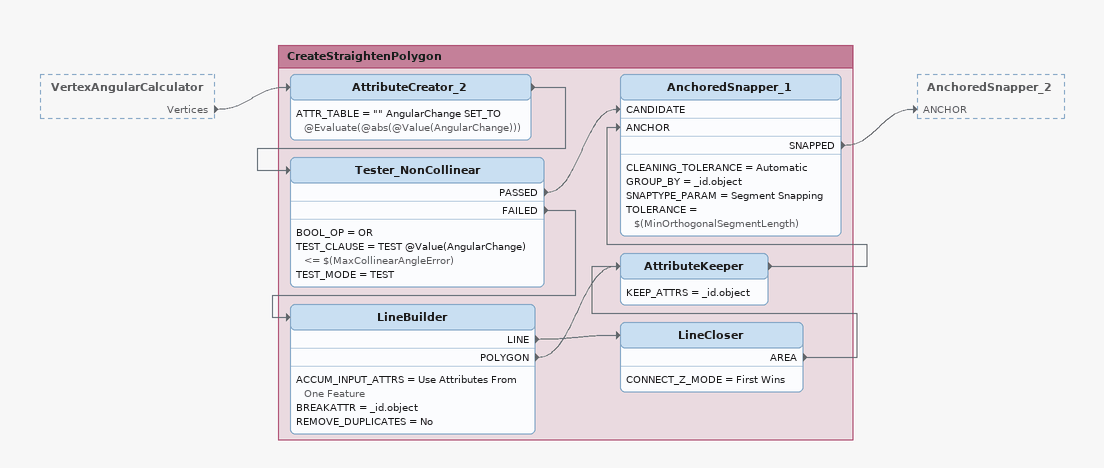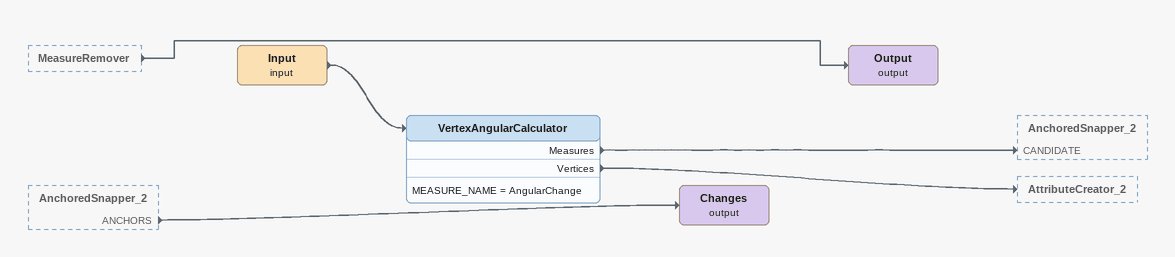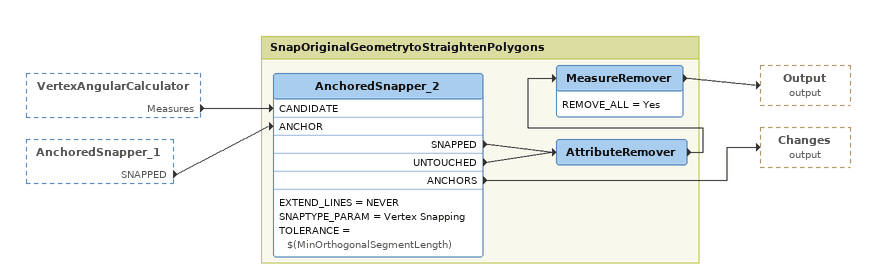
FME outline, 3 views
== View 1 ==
VertexAngularCalculator [outside]
    Vertices -> AttributeCreator_2

Bookmark: CreateStraightenPolygon
AttributeCreator_2
    ATTR_TABLE = "" AngularChange SET_TO @Evaluate(@abs(@Value(AngularChange)))
    -> Tester_NonCollinear
Tester_NonCollinear
    BOOL_OP = OR
    TEST_CLAUSE = TEST @Value(AngularChange) <= $(MaxCollinearAngleError)
    TEST_MODE = TEST
    PASSED -> AnchoredSnapper_1 [CANDIDATE]
    FAILED -> LineBuilder
LineBuilder
    ACCUM_INPUT_ATTRS = Use Attributes From One Feature
    BREAKATTR = _id.object
    REMOVE_DUPLICATES = No
    LINE -> LineCloser
    POLYGON -> AttributeKeeper
LineCloser
    CONNECT_Z_MODE = First Wins
    AREA -> AttributeKeeper
AttributeKeeper
    KEEP_ATTRS = _id.object
    -> AnchoredSnapper_1 [ANCHOR]
AnchoredSnapper_1
    CLEANING_TOLERANCE = Automatic
    GROUP_BY = _id.object
    SNAPTYPE_PARAM = Segment Snapping
    TOLERANCE = $(MinOrthogonalSegmentLength)
    SNAPPED -> AnchoredSnapper_2 [ANCHOR]

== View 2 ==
MeasureRemover [outside]
    -> Output (output)
AnchoredSnapper_2 [outside]
    ANCHORS -> Changes (output)
Input (input)
    -> VertexAngularCalculator
VertexAngularCalculator
    MEASURE_NAME = AngularChange
    Measures -> AnchoredSnapper_2 [CANDIDATE]
    Vertices -> AttributeCreator_2
Output (output)
Changes (output)

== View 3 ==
VertexAngularCalculator [outside]
    Measures -> AnchoredSnapper_2 [CANDIDATE]
AnchoredSnapper_1 [outside]
    SNAPPED -> AnchoredSnapper_2 [ANCHOR]

Bookmark: SnapOriginalGeometrytoStraightenPolygons
AnchoredSnapper_2
    EXTEND_LINES = NEVER
    SNAPTYPE_PARAM = Vertex Snapping
    TOLERANCE = $(MinOrthogonalSegmentLength)
    SNAPPED -> AttributeRemover
    UNTOUCHED -> AttributeRemover
    ANCHORS -> Changes (output)
AttributeRemover
    -> MeasureRemover
MeasureRemover
    REMOVE_ALL = Yes
    -> Output (output)
